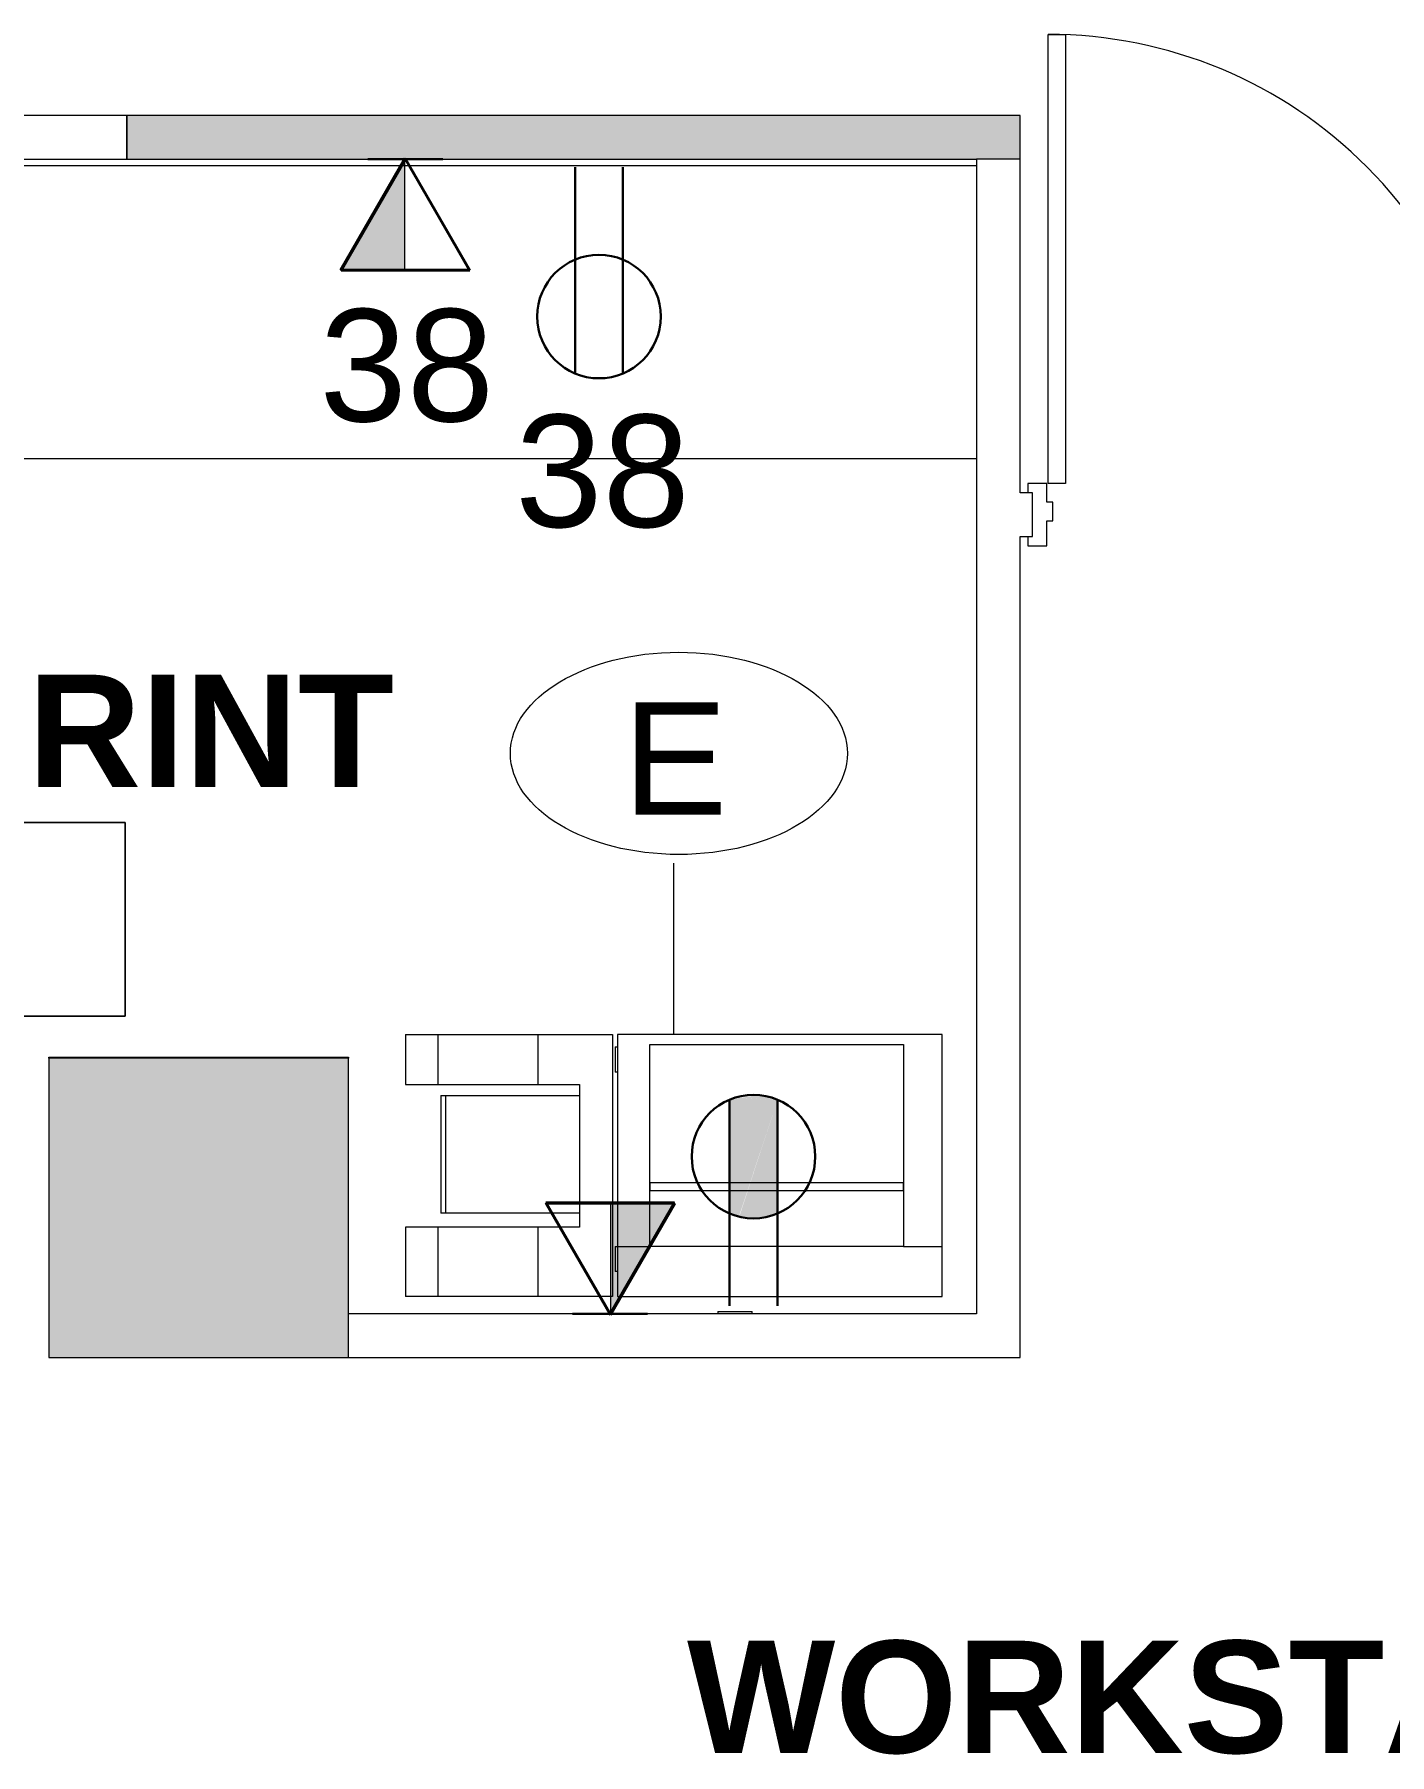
# Model space of a CAD drawing. Header units: inches. Extents: x 0 to 1865, y 0 to 1094.
# Drawn here: x 827.8 to 936.4, y 621.6 to 759.5 of the extents above; entities that cross this region are included whole.
import ezdxf

# ---------------------------------------------------------------- set-up
doc = ezdxf.new("R2010")
doc.units = ezdxf.units.IN
doc.header["$MEASUREMENT"] = 0
for name, color, linetype, lineweight in [('A-ANNO-NOTE', 131, 'Continuous', 9), ('A-AREA-IDEN', 2, 'Continuous', 9), ('A-DOOR', 31, 'Continuous', 13), ('A-WALL', 113, 'Continuous', 13), ('A-WALL-PATT', 111, 'Continuous', 13), ('B-CL', 7, 'Continuous', 9), ('E-ELEC-FIXT', 91, 'Continuous', 9), ('I-WALL', 2, 'Continuous', 13), ('Q-CASE', 31, 'Continuous', 9), ('Q-SPCQ', 91, 'Continuous', 9), ('Q-SPCQ-IDEN', 132, 'Continuous', 9), ('S-COLS', 52, 'Continuous', 13), ('Victor Bldg - 5th Floor_LINK_dwg', 8, 'Continuous', 9)]:
    doc.layers.add(name, color=color, linetype=linetype, lineweight=lineweight)
doc.styles.add('Arial', font='arial.ttf', dxfattribs={"height": 9})
doc.styles.add('Swis721 Lt BT', font='swissl.ttf', dxfattribs={"height": 9})
doc.styles.add('Swis721 Lt BT_B', font='', dxfattribs={"height": 9})
doc.styles.get('Swis721 Lt BT_B').set_extended_font_data('Swis721 Lt BT', bold=True)

# ---------------------------------------------------------------- blocks, each defined once
blk = doc.blocks.new('Victor Bldg - 5th Floor_LINK_dwg-6972324-Level 05 POWER _ SIGNAL')
at = {"layer": 'B-CL'}
blk.add_line((829, 677.43), (829, 677.5), dxfattribs=at)
at = {"layer": 'B-CL', "flags": 128}
blk.add_lwpolyline([(829, 677.5), (853, 677.5), (853, 677.43)], dxfattribs=at)
blk = doc.blocks.new('Concrete-Rectangular-Column - 24_ X 24_-6973359-Level 05 POWER _ SIGNAL')
at = {"layer": 'S-COLS', "lineweight": 9}
blk.add_hatch(color=7, dxfattribs=at).paths.add_polyline_path([(12, -12), (12, 12), (-12, 12), (-12, -12), (11.74, -12)], flags=0)
at = {"layer": 'S-COLS', "color": 8, "lineweight": 20}
for p, q in [((12, 12), (-12, 12)), ((-12, 12), (-12, -12)), ((12, -12), (12, 12)), ((-12, -12), (12, -12))]:
    blk.add_line(p, q, dxfattribs=at)
blk = doc.blocks.new('Door - Single - Solid Door-7647261-Level 05 POWER _ SIGNAL')
at = {"layer": 'A-DOOR'}
for p, q in [((-14.01, 38.59), (-12.63, 38.59)), ((-14.01, 2.59), (-14.01, 38.59)), ((-12.63, 38.59), (-12.63, 2.59)), ((-12.63, 2.59), (-14.01, 2.59))]:
    blk.add_line(p, q, dxfattribs=at)
at = {"layer": 'A-DOOR', "lineweight": 9}
for p, q in [((-15.63, 2.59), (-15.63, 1.84)), ((-14.13, 2.59), (-15.63, 2.59)), ((-14.13, 1.09), (-14.13, 2.59)), ((23.62, 2.59), (22.12, 2.59)), ((22.12, 2.59), (22.12, 1.09)), ((23.62, 1.84), (23.62, 2.59)), ((-13.63, 1.09), (-14.13, 1.09)), ((-13.63, -0.41), (-13.63, 1.09)), ((22.12, 1.09), (21.62, 1.09)), ((21.62, 1.09), (21.62, -0.41)), ((-14.13, -2.41), (-14.13, -0.41)), ((-14.13, -0.41), (-13.63, -0.41)), ((21.62, -0.41), (22.12, -0.41)), ((22.12, -0.41), (22.12, -2.41)), ((-15.63, -1.66), (-15.63, -2.41)), ((-15.63, -2.41), (-14.13, -2.41)), ((22.12, -2.41), (23.62, -2.41)), ((23.62, -2.41), (23.62, -1.66))]:
    blk.add_line(p, q, dxfattribs=at)
blk.add_arc((-14.01, 2.59), 36, 359.5, 90, dxfattribs=at)
blk = doc.blocks.new('C-L SHAPE COUNTER TOP - C-L SHAPE COUNTER TOP-7671323-Level 05 POWER _ SIGNAL')
at = {"layer": 'Q-CASE'}
for p, q in [((0.5, -92.57), (0.5, -0.5)), ((0.5, -0.5), (163.08, -0.5)), ((24, -92.57), (24, -24)), ((24, -24), (163.08, -24))]:
    blk.add_line(p, q, dxfattribs=at)
blk = doc.blocks.new('A-Copier-Floor - A-Copier-Floor-4036613-Level 05 POWER _ SIGNAL')
at = {"layer": 'Q-SPCQ'}
for p, q in [((-30.09, 11.47), (-27.49, 11.47)), ((-30.09, 11.47), (-30.09, 7.47)), ((-27.49, 11.47), (-19.49, 11.47)), ((-27.49, 11.47), (-27.49, 7.47)), ((-19.49, 11.47), (-13.49, 11.47)), ((-19.49, 11.47), (-19.49, 7.47)), ((-13.49, 11.47), (-13.49, -9.53)), ((12.91, 11.47), (-13.09, 11.47)), ((-13.09, 11.47), (-13.09, -5.51)), ((12.91, -5.51), (12.91, 11.47)), ((-13.29, 10.49), (-13.29, 8.47)), ((-13.29, 10.49), (-13.1, 10.49)), ((-10.52, -5.51), (-10.52, 10.67)), ((-10.52, 10.67), (9.82, 10.67)), ((9.82, 10.67), (9.82, -5.51)), ((-13.1, 8.47), (-13.29, 8.47)), ((-30.09, 7.47), (-27.49, 7.47)), ((-27.49, 7.47), (-19.49, 7.47)), ((-19.49, 7.47), (-16.13, 7.47)), ((-16.13, 7.47), (-16.13, -3.97)), ((-27.26, 6.6), (-26.84, 6.6)), ((-27.26, 6.6), (-27.26, -2.84)), ((-26.84, 6.6), (-16.13, 6.6)), ((-26.84, -2.84), (-26.84, 6.6)), ((9.82, -0.4), (-10.52, -0.4)), ((-10.52, -0.4), (-10.52, -1.03)), ((-10.52, -1.03), (9.82, -1.03)), ((9.82, -1.03), (9.82, -0.4)), ((-27.49, -3.97), (-30.09, -3.97)), ((-30.09, -3.97), (-30.09, -9.53)), ((-19.49, -3.97), (-27.49, -3.97)), ((-27.49, -3.97), (-27.49, -9.53)), ((-26.84, -2.84), (-27.26, -2.84)), ((-16.13, -2.84), (-26.84, -2.84)), ((-16.13, -3.97), (-19.49, -3.97)), ((-19.49, -3.97), (-19.49, -9.53)), ((-13.29, -5.51), (-13.29, -7.53)), ((-13.29, -5.51), (-13.1, -5.51)), ((-13.09, -5.51), (-10.52, -5.51)), ((-13.09, -5.51), (-13.09, -9.53)), ((9.82, -5.51), (-10.52, -5.51)), ((9.82, -5.51), (12.91, -5.51)), ((12.91, -9.53), (12.91, -5.51)), ((-13.1, -7.53), (-13.29, -7.53)), ((-27.49, -9.53), (-30.09, -9.53)), ((-19.49, -9.53), (-27.49, -9.53)), ((-13.49, -9.53), (-19.49, -9.53)), ((-13.09, -9.53), (12.91, -9.53))]:
    blk.add_line(p, q, dxfattribs=at)
blk = doc.blocks.new('PS - Power Device _Wall Base_ - Dedicated Duplex-4862729-Level 05 POWER _ SIGNAL')
at = {"layer": 'E-ELEC-FIXT'}
for p, q in [((882.58, 657.11), (885.33, 657.11)), ((882.58, 657.11), (882.58, 656.93)), ((885.33, 656.93), (885.33, 657.11))]:
    blk.add_line(p, q, dxfattribs=at)
blk = doc.blocks.new('Room Tag - Room Name and Number-3379422-Level 05 POWER _ SIGNAL')
at = {"layer": 'A-AREA-IDEN'}
for p, q in [((-0.1881, -0.1636), (-0.1881, -0.0018)), ((-0.1881, -0.0018), (0.1869, -0.0018)), ((0.1869, -0.0018), (-0.1881, -0.0018)), ((-0.1881, -0.0018), (-0.1881, -0.1636)), ((0.1869, -0.0018), (0.1869, -0.1636)), ((0.1869, -0.1636), (0.1869, -0.0018)), ((0.1869, -0.1636), (-0.1881, -0.1636)), ((-0.1881, -0.1636), (0.1869, -0.1636))]:
    blk.add_line(p, q, dxfattribs=at)
blk = doc.blocks.new('Appliance_Specialty Equipment Tag - Standard-3515593-Level 05 POWER _ SIGNAL')
at = {"layer": 'Q-SPCQ-IDEN'}
blk.add_ellipse((-0.0499, 0.0037), major_axis=(-0.1406, 0), ratio=0.600473, dxfattribs=at)

msp = doc.modelspace()

# ---------------------------------------------------------------- hatches: boundary and pattern name
at = {"layer": 'A-ANNO-NOTE'}
for points in [[(857.52, 740.64), (857.52, 749.57), (852.36, 740.64)], [(886.81, 674.27), (884.28, 674.34), (884.09, 674.28), (884.31, 674.28)], [(884.28, 674.34), (886.33, 674.39), (885.55, 674.48), (884.31, 674.34)], [(886.81, 674.27), (886.33, 674.39), (884.31, 674.33)], [(887.36, 674.05), (884.09, 674.28), (883.53, 674.07), (884.31, 674.06)], [(883.53, 664.98), (887.36, 674.05), (883.53, 674.07), (883.53, 672.31)], [(883.62, 664.94), (887.36, 674.05), (883.53, 664.98)], [(883.71, 664.91), (887.36, 674.05), (883.62, 664.94)], [(883.81, 664.87), (887.36, 674.05), (883.71, 664.91)], [(883.9, 664.84), (887.36, 674.05), (883.81, 664.87)], [(883.99, 664.81), (887.36, 674.05), (883.9, 664.84)], [(884.09, 664.78), (887.36, 674.05), (883.99, 664.81)], [(884.18, 664.76), (887.36, 674.05), (884.09, 664.78)], [(884.28, 664.73), (887.36, 674.05), (884.18, 664.76)], [(887.36, 674.05), (886.81, 674.27), (884.31, 674.27)], [(884.37, 664.71), (887.36, 674.05), (884.31, 664.73)], [(884.47, 664.69), (887.36, 674.05), (884.37, 664.71)], [(884.57, 664.67), (887.36, 674.05), (884.47, 664.69)], [(884.66, 664.65), (887.36, 674.05), (884.57, 664.67)], [(884.76, 664.64), (887.36, 674.05), (884.66, 664.65)], [(884.86, 664.63), (887.36, 674.05), (884.76, 664.64)], [(884.96, 664.62), (887.36, 674.05), (884.86, 664.63)], [(885.06, 664.61), (887.36, 674.05), (884.96, 664.62)], [(885.15, 664.6), (887.36, 674.05), (885.06, 664.61)], [(885.25, 664.6), (887.36, 674.05), (885.15, 664.6)], [(885.35, 664.59), (887.36, 674.05), (885.25, 664.6)], [(885.45, 664.59), (887.36, 674.05), (885.35, 664.59)], [(885.45, 664.59), (885.55, 664.59), (887.36, 674.05)], [(885.55, 664.59), (885.64, 664.6), (887.36, 674.05)], [(885.64, 664.6), (885.74, 664.6), (887.36, 674.05)], [(885.74, 664.6), (885.84, 664.61), (887.36, 674.05)], [(885.84, 664.61), (885.94, 664.62), (887.36, 674.05)], [(885.94, 664.62), (886.04, 664.63), (887.36, 674.05)], [(886.04, 664.63), (886.13, 664.64), (887.36, 674.05)], [(886.13, 664.64), (886.23, 664.65), (887.36, 674.05)], [(886.23, 664.65), (886.33, 664.67), (887.36, 674.05)], [(886.33, 664.67), (886.43, 664.69), (887.36, 674.05)], [(886.43, 664.69), (886.52, 664.71), (887.36, 674.05)], [(886.52, 664.71), (886.62, 664.73), (887.36, 674.05)], [(886.62, 664.73), (886.71, 664.76), (887.36, 674.05)], [(886.71, 664.76), (886.81, 664.78), (887.36, 674.05)], [(886.81, 664.78), (886.9, 664.81), (887.36, 674.05)], [(886.9, 664.81), (887, 664.84), (887.36, 674.05)], [(887, 664.84), (887.09, 664.87), (887.36, 674.05)], [(887.09, 664.87), (887.18, 664.91), (887.36, 674.05)], [(887.18, 664.91), (887.27, 664.94), (887.36, 674.05)], [(887.27, 664.94), (887.36, 664.98), (887.36, 674.05)], [(874, 656.86), (879.15, 665.79), (874, 665.79), (874, 659.4)]]:
    msp.add_hatch(color=256, dxfattribs=at).paths.add_polyline_path(points, flags=0)
at = {"layer": 'A-WALL-PATT', "lineweight": 9}
msp.add_hatch(color=7, dxfattribs=at).paths.add_polyline_path([(906.81, 749.5), (906.81, 753), (835.25, 753), (835.25, 749.5), (903.31, 749.5)], flags=0)

# ---------------------------------------------------------------- linework, layer by layer
at = {"layer": 'A-ANNO-NOTE'}
for p, q in [((857.52, 749.57), (852.36, 740.64)), ((857.52, 740.64), (857.52, 749.57)), ((852.36, 740.64), (857.52, 740.64)), ((883.53, 674.07), (883.53, 664.98)), ((887.36, 664.98), (887.36, 674.05)), ((874, 656.86), (879.15, 665.79)), ((879.15, 665.79), (874, 665.79)), ((874, 665.79), (874, 656.86))]:
    msp.add_line(p, q, dxfattribs=at)
at = {"layer": 'A-ANNO-NOTE', "lineweight": 30}
for p, q in [((857.52, 749.57), (852.36, 740.64)), ((857.56, 749.5), (852.4, 740.57)), ((854.56, 749.5), (860.56, 749.5)), ((857.52, 749.57), (862.68, 740.64)), ((857.56, 749.5), (862.72, 740.57)), ((871.15, 748.85), (871.15, 732.32)), ((874.98, 748.85), (874.98, 732.32)), ((874.98, 748.85), (874.98, 732.32)), ((862.68, 740.64), (852.36, 740.64)), ((862.72, 740.57), (852.4, 740.57)), ((883.53, 657.58), (883.53, 674.11)), ((883.53, 657.58), (883.53, 674.11)), ((887.36, 657.58), (887.36, 674.11)), ((873.96, 656.93), (868.8, 665.86)), ((868.8, 665.86), (879.11, 665.86)), ((874, 656.86), (868.84, 665.79)), ((868.84, 665.79), (879.15, 665.79)), ((873.96, 656.93), (879.11, 665.86)), ((874, 656.86), (879.15, 665.79)), ((876.96, 656.93), (870.96, 656.93))]:
    msp.add_line(p, q, dxfattribs=at)
for centre in [(873.07, 736.88), (885.45, 669.54)]:
    msp.add_circle(centre, 4.95, dxfattribs=at)
at = {"layer": 'A-ANNO-NOTE'}
for centre, radius, start, end in [((885.43, 669.99), 4.5, 64.5156, 114.9234), ((885.45, 669.54), 4.95, 247.2244, 292.7756)]:
    msp.add_arc(centre, radius, start, end, dxfattribs=at)
at = {"layer": 'A-WALL'}
msp.add_line((906.81, 749.5), (903.31, 749.5), dxfattribs=at)
at = {"layer": 'I-WALL'}
for p, q in [((835.23, 753), (738.73, 753)), ((835.23, 749.5), (835.23, 753)), ((740.23, 749.5), (835.23, 749.5)), ((903.31, 749.5), (903.31, 656.93)), ((906.81, 722.75), (906.81, 749.5)), ((907.81, 722.75), (906.81, 722.75)), ((907.81, 719.25), (907.81, 722.75)), ((906.81, 719.25), (907.81, 719.25)), ((906.81, 653.43), (906.81, 719.25)), ((903.31, 656.93), (853, 656.93)), ((853, 653.43), (906.81, 653.43))]:
    msp.add_line(p, q, dxfattribs=at)
at = {"layer": 'I-WALL', "color": 8, "lineweight": 20}
for p, q in [((906.81, 753), (835.25, 753)), ((835.25, 753), (835.25, 749.5)), ((906.81, 749.5), (906.81, 753)), ((835.25, 749.5), (903.31, 749.5))]:
    msp.add_line(p, q, dxfattribs=at)
at = {"layer": 'Q-SPCQ-IDEN'}
msp.add_line((879.06, 679.32), (879.06, 693.06), dxfattribs=at)

# ---------------------------------------------------------------- block references
at = {"layer": 'A-AREA-IDEN', "xscale": 95.99999999999994, "yscale": 95.99999999999994, "zscale": 95.99999999999994}
msp.add_blockref('Room Tag - Room Name and Number-3379422-Level 05 POWER _ SIGNAL', (817.17, 696.5), dxfattribs=at)
at = {"layer": 'A-DOOR'}
msp.add_blockref('Door - Single - Solid Door-7647261-Level 05 POWER _ SIGNAL', (923.07, 720.91), dxfattribs=at)
at = {"layer": 'E-ELEC-FIXT'}
msp.add_blockref('PS - Power Device _Wall Base_ - Dedicated Duplex-4862729-Level 05 POWER _ SIGNAL', (0, 0), dxfattribs=at)
at = {"layer": 'Q-CASE'}
msp.add_blockref('C-L SHAPE COUNTER TOP - C-L SHAPE COUNTER TOP-7671323-Level 05 POWER _ SIGNAL', (740.23, 749.5), dxfattribs=at)
at = {"layer": 'Q-SPCQ'}
msp.add_blockref('A-Copier-Floor - A-Copier-Floor-4036613-Level 05 POWER _ SIGNAL', (887.65, 667.85), dxfattribs=at)
at = {"layer": 'Q-SPCQ-IDEN', "xscale": 95.99999999999994, "yscale": 95.99999999999994, "zscale": 95.99999999999994}
msp.add_blockref('Appliance_Specialty Equipment Tag - Standard-3515593-Level 05 POWER _ SIGNAL', (884.26, 701.51), dxfattribs=at)
at = {"layer": 'S-COLS', "lineweight": 9}
msp.add_blockref('Concrete-Rectangular-Column - 24_ X 24_-6973359-Level 05 POWER _ SIGNAL', (841, 665.43), dxfattribs=at)
at = {"layer": 'Victor Bldg - 5th Floor_LINK_dwg', "color": 7}
msp.add_blockref('Victor Bldg - 5th Floor_LINK_dwg-6972324-Level 05 POWER _ SIGNAL', (0, 0), dxfattribs=at)

# ---------------------------------------------------------------- texts
at = {"layer": 'A-ANNO-NOTE', "char_height": 9, "width": 16.362, "attachment_point": 1, "style": 'Swis721 Lt BT'}
for insert in [(850.68, 737.48), (866.36, 729.01)]:
    msp.add_mtext('38', dxfattribs=dict(at, insert=insert))
at = {"layer": 'A-AREA-IDEN', "char_height": 9, "attachment_point": 1, "style": 'Swis721 Lt BT_B'}
for s, insert, width in [('COPY/PRINT', (779.8, 708.17), 90.294), ('WORKSTATIONS', (880.13, 630.73), 119.685)]:
    msp.add_mtext(s, dxfattribs=dict(at, insert=insert, width=width))
at = {"layer": 'Q-SPCQ-IDEN', "insert": (874.98, 705.96), "char_height": 9, "width": 10.302, "attachment_point": 1, "style": 'Arial'}
msp.add_mtext('E', dxfattribs=at)

doc.saveas('drawing.dxf')
